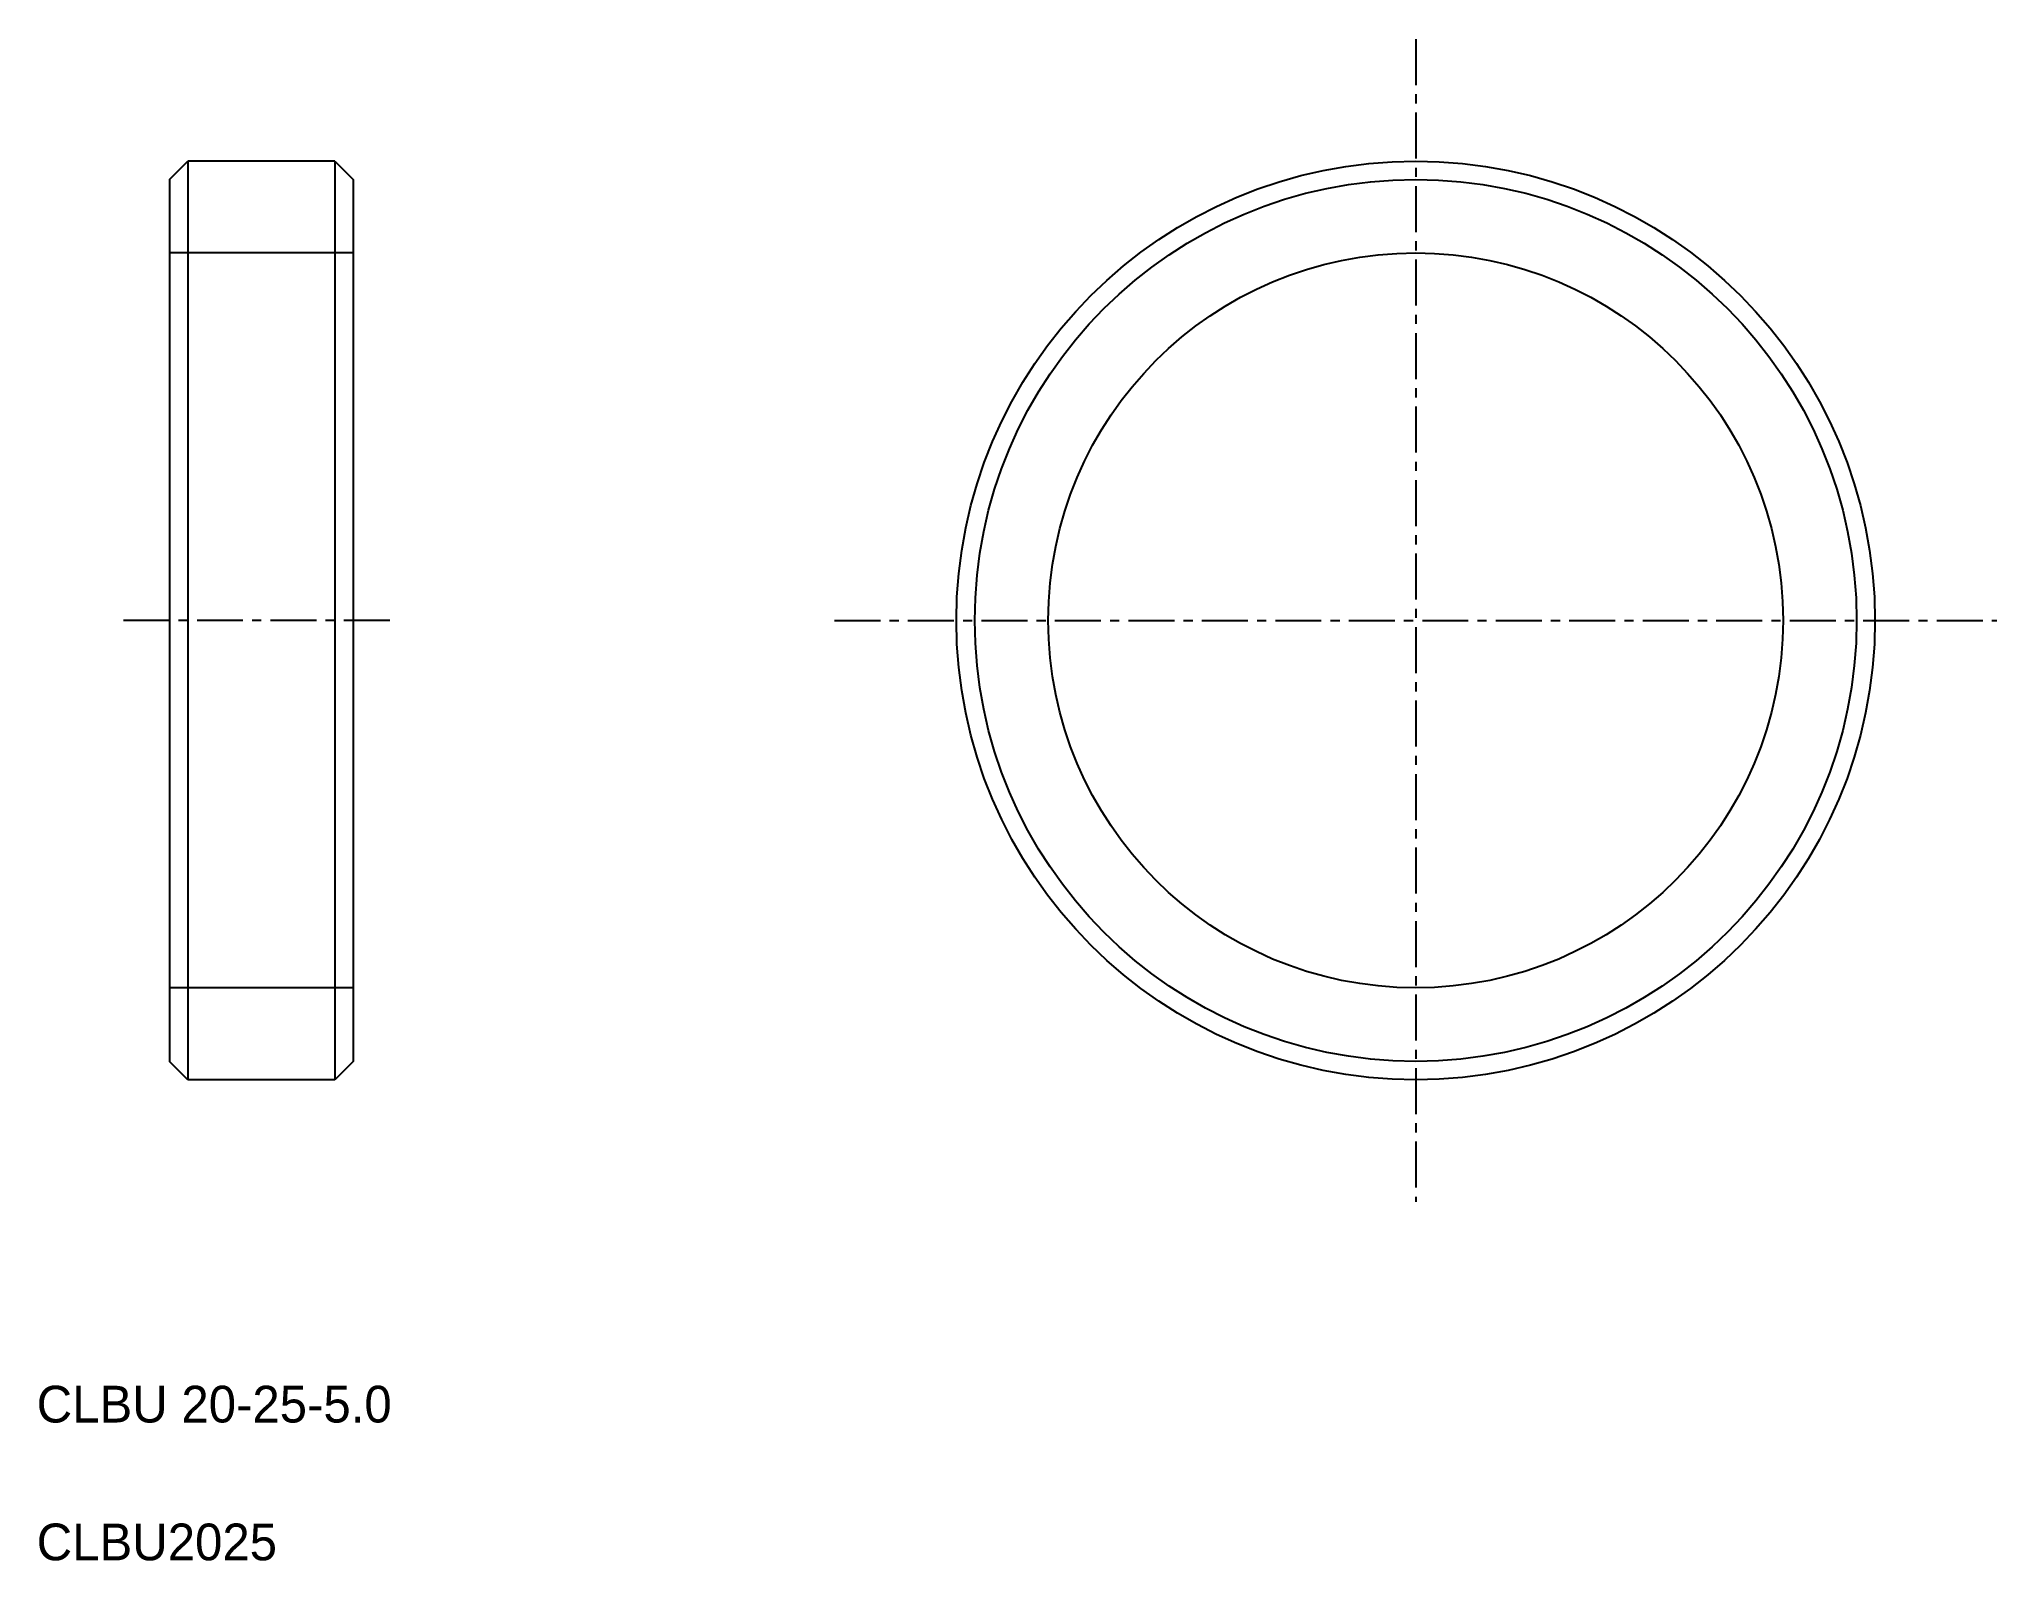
# Model space of a CAD drawing. Extents: x 126.4 to 179.7, y 96.7 to 138.2.
import ezdxf

# ---------------------------------------------------------------- set-up
doc = ezdxf.new("R2010")
doc.units = 0
doc.linetypes.add('CENTER', pattern=[2, 1.25, -0.25, 0.25, -0.25])
doc.linetypes.add('DASHED', pattern=[19.05, 12.7, -6.35])
doc.layers.get('0').update_dxf_attribs({"linetype": 'CONTINUOUS'})
doc.layers.add('CENTER', color=1, linetype='CENTER')

msp = doc.modelspace()

# ---------------------------------------------------------------- linework, layer by layer
for p, q in [((129.926, 134.333), (130.426, 134.833)), ((130.426, 134.833), (130.426, 109.833)), ((134.426, 134.833), (130.426, 134.833)), ((132.426, 134.833), (132.426, 134.833)), ((133.426, 134.833), (133.426, 134.833)), ((134.426, 134.833), (134.426, 109.833)), ((134.426, 134.833), (134.926, 134.333)), ((129.926, 134.333), (129.926, 110.333)), ((134.926, 134.333), (134.926, 110.333)), ((130.426, 109.833), (129.926, 110.333)), ((134.926, 110.333), (134.426, 109.833)), ((134.426, 109.833), (130.426, 109.833))]:
    msp.add_line(p, q)
at = {"color": 3, "linetype": 'DASHED'}
for p, q in [((134.926, 132.333), (129.926, 132.333)), ((134.926, 112.333), (129.926, 112.333))]:
    msp.add_line(p, q, dxfattribs=at)
for radius in [12.5, 12, 10]:
    msp.add_circle((163.844, 122.333), radius)
at = {"layer": 'CENTER', "color": 1, "linetype": 'CENTER'}
for p, q in [((163.844, 138.151), (163.844, 106.515)), ((135.926, 122.333), (128.458, 122.333)), ((148.026, 122.333), (179.662, 122.333))]:
    msp.add_line(p, q, dxfattribs=at)

# ---------------------------------------------------------------- texts
for s, p in [('CLBU 20-25-5.0', (126.312, 100.506)), ('CLBU2025', (126.312, 96.756))]:
    msp.add_text(s, height=1).set_placement(p)

doc.saveas('drawing.dxf')
